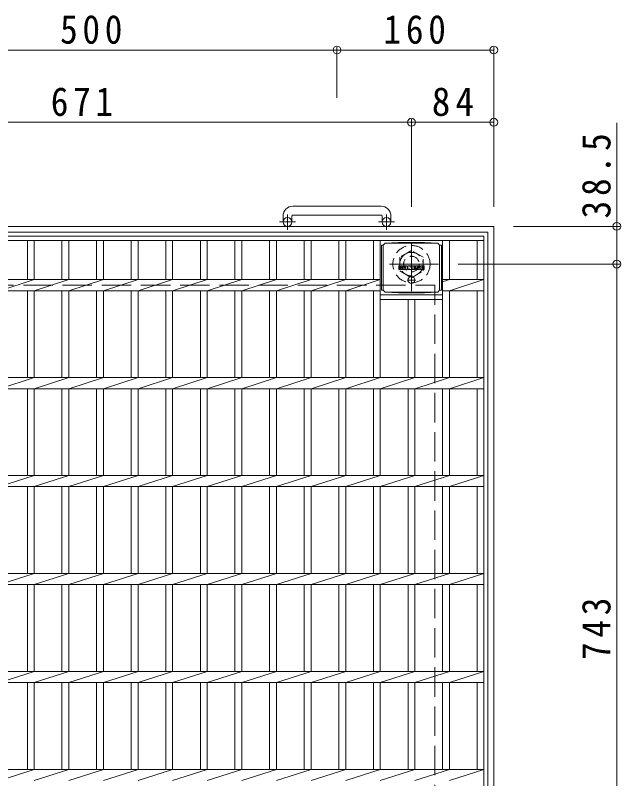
# Model space of a CAD drawing. Units: millimetres at full size, sheet at 1:10. Extents: x -1608 to 2324, y -1941 to 1699.
# Drawn here: x -992 to -374, y 920 to 1699 of the extents above; entities that cross this region are included whole.
import ezdxf

# ---------------------------------------------------------------- set-up
doc = ezdxf.new("R2010")
doc.units = ezdxf.units.MM
doc.header["$LTSCALE"] = 10
doc.header["$PDMODE"] = 32
doc.header["$PDSIZE"] = 8
for name, pattern in [('CHAIN1', [8, 5, -1, 1, -1]), ('DASHED1', [1.8, 1.2, -0.6]), ('DASHED3', [4, 3, -1])]:
    doc.linetypes.add(name, pattern=pattern)
for name, color, linetype, lineweight in [('C-1', 2, 'Continuous', 9), ('C-2', 3, 'Continuous', 9), ('C-4', 7, 'Continuous', 9), ('C-9', 2, 'Continuous', 9), ('C-F', 7, 'Continuous', 9)]:
    doc.layers.add(name, color=color, linetype=linetype, lineweight=lineweight)
doc.styles.add('ＭＳ ゴシック', font='')
doc.styles.get('ＭＳ ゴシック').set_extended_font_data('MS Gothic')

msp = doc.modelspace()

# ---------------------------------------------------------------- linework, layer by layer
at = {"layer": 'C-1'}
for p, q in [((-618.73, 1504.53), (-708.73, 1504.53)), ((-718.73, 1494.53), (-718.73, 1488.43)), ((-709.73, 1494.53), (-709.73, 1488.43)), ((-708.73, 1495.53), (-618.73, 1495.53)), ((-617.73, 1494.53), (-617.73, 1488.43)), ((-608.73, 1494.53), (-608.73, 1488.43)), ((-1323.73, 1483.93), (-503.73, 1483.93)), ((-503.73, 663.93), (-503.73, 1483.93)), ((-1317.73, 1477.93), (-509.73, 1477.93)), ((-509.73, 1477.93), (-509.73, 669.93))]:
    msp.add_line(p, q, dxfattribs=at)
at = {"layer": 'C-1', "linetype": 'CHAIN1'}
for p, q in [((-706.07, 1488.43), (-722.47, 1488.43)), ((-714.23, 1480.32), (-714.23, 1495.92)), ((-605.07, 1488.43), (-621.47, 1488.43)), ((-613.23, 1480.32), (-613.23, 1495.92)), ((-587.73, 1417.79), (-587.73, 1473.07)), ((-560.09, 1445.43), (-615.37, 1445.43))]:
    msp.add_line(p, q, dxfattribs=at)
at = {"layer": 'C-1', "linetype": 'DASHED3'}
for p in [(-1263.73, 1423.93), (-563.73, 723.93)]:
    msp.add_line(p, (-563.73, 1423.93), dxfattribs=at)
at = {"layer": 'C-1', "linetype": 'DASHED1'}
msp.add_lwpolyline([(-599.73, 1452.36), (-599.73, 1438.5), (-587.73, 1431.57), (-575.73, 1438.5), (-575.73, 1452.36), (-587.73, 1459.29)], close=True, dxfattribs=at)
at = {"layer": 'C-1'}
for centre in [(-714.23, 1488.43), (-613.23, 1488.43)]:
    msp.add_circle(centre, 4.5, dxfattribs=at)
at = {"layer": 'C-1', "linetype": 'DASHED1'}
for radius in [19, 12, 8]:
    msp.add_circle((-587.73, 1445.43), radius, dxfattribs=at)
at = {"layer": 'C-1'}
for centre, radius, start, end in [((-708.73, 1494.53), 10, 90, 180), ((-618.73, 1494.53), 10, 0, 90), ((-708.73, 1494.53), 1, 90, 180), ((-618.73, 1494.53), 1, 0, 90)]:
    msp.add_arc(centre, radius, start, end, dxfattribs=at)
at = {"layer": 'C-2'}
for p, q in [((-1313.73, 1473.93), (-513.73, 1473.93)), ((-513.73, 673.93), (-513.73, 1473.93)), ((-1313.73, 1469.43), (-513.73, 1469.43)), ((-979.63, 1429.58), (-979.63, 1469.43)), ((-972.63, 1429.58), (-972.63, 1469.43)), ((-944.33, 1429.58), (-944.33, 1469.43)), ((-937.33, 1429.58), (-937.33, 1469.43)), ((-909.03, 1429.58), (-909.03, 1469.43)), ((-902.03, 1429.58), (-902.03, 1469.43)), ((-873.73, 1429.58), (-873.73, 1469.43)), ((-866.73, 1429.58), (-866.73, 1469.43)), ((-838.43, 1429.58), (-838.43, 1469.43)), ((-831.43, 1429.58), (-831.43, 1469.43)), ((-803.13, 1429.58), (-803.13, 1469.43)), ((-796.13, 1429.58), (-796.13, 1469.43)), ((-767.83, 1429.58), (-767.83, 1469.43)), ((-760.83, 1429.58), (-760.83, 1469.43)), ((-732.43, 1429.58), (-732.43, 1469.43)), ((-725.43, 1429.58), (-725.43, 1469.43)), ((-697.13, 1429.58), (-697.13, 1469.43)), ((-690.13, 1429.58), (-690.13, 1469.43)), ((-661.83, 1429.58), (-661.83, 1469.43)), ((-654.83, 1429.58), (-654.83, 1469.43)), ((-626.53, 1429.58), (-626.53, 1469.43)), ((-619.53, 1329.58), (-619.53, 1469.43)), ((-555.93, 1329.58), (-555.93, 1469.43)), ((-548.93, 1429.58), (-548.93, 1469.43)), ((-520.73, 1429.58), (-520.73, 1469.43)), ((-1226.93, 1429.58), (-619.53, 1429.58)), ((-1007.93, 1418.28), (-972.63, 1429.58)), ((-972.63, 1418.28), (-937.33, 1429.58)), ((-937.33, 1418.28), (-902.03, 1429.58)), ((-902.03, 1418.28), (-866.73, 1429.58)), ((-866.73, 1418.28), (-831.43, 1429.58)), ((-831.43, 1418.28), (-796.13, 1429.58)), ((-796.13, 1418.28), (-760.83, 1429.58)), ((-760.83, 1418.28), (-725.43, 1429.58)), ((-725.43, 1418.28), (-690.13, 1429.58)), ((-690.13, 1418.28), (-654.83, 1429.58)), ((-654.83, 1418.28), (-619.53, 1429.58)), ((-555.93, 1427.34), (-548.93, 1429.58)), ((-555.93, 1429.58), (-513.73, 1429.58)), ((-548.93, 1418.28), (-513.73, 1429.58)), ((-1226.93, 1418.28), (-619.53, 1418.28)), ((-979.63, 1329.58), (-979.63, 1418.28)), ((-972.63, 1329.58), (-972.63, 1418.28)), ((-944.33, 1329.58), (-944.33, 1418.28)), ((-937.33, 1329.58), (-937.33, 1418.28)), ((-909.03, 1329.58), (-909.03, 1418.28)), ((-902.03, 1329.58), (-902.03, 1418.28)), ((-873.73, 1329.58), (-873.73, 1418.28)), ((-866.73, 1329.58), (-866.73, 1418.28)), ((-838.43, 1329.58), (-838.43, 1418.28)), ((-831.43, 1329.58), (-831.43, 1418.28)), ((-803.13, 1329.58), (-803.13, 1418.28)), ((-796.13, 1329.58), (-796.13, 1418.28)), ((-767.83, 1329.58), (-767.83, 1418.28)), ((-760.83, 1329.58), (-760.83, 1418.28)), ((-732.43, 1329.58), (-732.43, 1418.28)), ((-725.43, 1329.58), (-725.43, 1418.28)), ((-697.13, 1329.58), (-697.13, 1418.28)), ((-690.13, 1329.58), (-690.13, 1418.28)), ((-661.83, 1329.58), (-661.83, 1418.28)), ((-654.83, 1329.58), (-654.83, 1418.28)), ((-626.53, 1329.58), (-626.53, 1418.28)), ((-555.93, 1418.28), (-513.73, 1418.28)), ((-548.93, 1329.58), (-548.93, 1418.28)), ((-520.73, 1329.58), (-520.73, 1418.28)), ((-619.53, 1413.93), (-555.93, 1413.93)), ((-619.53, 1409.43), (-555.93, 1409.43)), ((-619.53, 1408.28), (-619.53, 1408.28)), ((-591.23, 1329.58), (-591.23, 1409.43)), ((-584.23, 1329.58), (-584.23, 1409.43)), ((-1313.73, 1329.58), (-513.73, 1329.58)), ((-1007.93, 1318.28), (-972.63, 1329.58)), ((-972.63, 1318.28), (-937.33, 1329.58)), ((-937.33, 1318.28), (-902.03, 1329.58)), ((-902.03, 1318.28), (-866.73, 1329.58)), ((-866.73, 1318.28), (-831.43, 1329.58)), ((-831.43, 1318.28), (-796.13, 1329.58)), ((-796.13, 1318.28), (-760.83, 1329.58)), ((-760.83, 1318.28), (-725.43, 1329.58)), ((-725.43, 1318.28), (-690.13, 1329.58)), ((-690.13, 1318.28), (-654.83, 1329.58)), ((-654.83, 1318.28), (-619.53, 1329.58)), ((-619.53, 1318.28), (-584.23, 1329.58)), ((-584.23, 1318.28), (-548.93, 1329.58)), ((-548.93, 1318.28), (-513.73, 1329.58)), ((-1313.73, 1318.28), (-513.73, 1318.28)), ((-979.63, 1229.58), (-979.63, 1318.28)), ((-972.63, 1229.58), (-972.63, 1318.28)), ((-944.33, 1229.58), (-944.33, 1318.28)), ((-937.33, 1229.58), (-937.33, 1318.28)), ((-909.03, 1229.58), (-909.03, 1318.28)), ((-902.03, 1229.58), (-902.03, 1318.28)), ((-873.73, 1229.58), (-873.73, 1318.28)), ((-866.73, 1229.58), (-866.73, 1318.28)), ((-838.43, 1229.58), (-838.43, 1318.28)), ((-831.43, 1229.58), (-831.43, 1318.28)), ((-803.13, 1229.58), (-803.13, 1318.28)), ((-796.13, 1229.58), (-796.13, 1318.28)), ((-767.83, 1229.58), (-767.83, 1318.28)), ((-760.83, 1229.58), (-760.83, 1318.28)), ((-732.43, 1229.58), (-732.43, 1318.28)), ((-725.43, 1229.58), (-725.43, 1318.28)), ((-697.13, 1229.58), (-697.13, 1318.28)), ((-690.13, 1229.58), (-690.13, 1318.28)), ((-661.83, 1229.58), (-661.83, 1318.28)), ((-654.83, 1229.58), (-654.83, 1318.28)), ((-626.53, 1229.58), (-626.53, 1318.28)), ((-619.53, 1229.58), (-619.53, 1318.28)), ((-591.23, 1229.58), (-591.23, 1318.28)), ((-584.23, 1229.58), (-584.23, 1318.28)), ((-555.93, 1229.58), (-555.93, 1318.28)), ((-548.93, 1229.58), (-548.93, 1318.28)), ((-520.73, 1229.58), (-520.73, 1318.28)), ((-1313.73, 1229.58), (-513.73, 1229.58)), ((-1007.93, 1218.28), (-972.63, 1229.58)), ((-972.63, 1218.28), (-937.33, 1229.58)), ((-937.33, 1218.28), (-902.03, 1229.58)), ((-902.03, 1218.28), (-866.73, 1229.58)), ((-866.73, 1218.28), (-831.43, 1229.58)), ((-831.43, 1218.28), (-796.13, 1229.58)), ((-796.13, 1218.28), (-760.83, 1229.58)), ((-760.83, 1218.28), (-725.43, 1229.58)), ((-725.43, 1218.28), (-690.13, 1229.58)), ((-690.13, 1218.28), (-654.83, 1229.58)), ((-654.83, 1218.28), (-619.53, 1229.58)), ((-619.53, 1218.28), (-584.23, 1229.58)), ((-584.23, 1218.28), (-548.93, 1229.58)), ((-548.93, 1218.28), (-513.73, 1229.58)), ((-1313.73, 1218.28), (-513.73, 1218.28)), ((-979.63, 1129.58), (-979.63, 1218.28)), ((-972.63, 1129.58), (-972.63, 1218.28)), ((-944.33, 1129.58), (-944.33, 1218.28)), ((-937.33, 1129.58), (-937.33, 1218.28)), ((-909.03, 1129.58), (-909.03, 1218.28)), ((-902.03, 1129.58), (-902.03, 1218.28)), ((-873.73, 1129.58), (-873.73, 1218.28)), ((-866.73, 1129.58), (-866.73, 1218.28)), ((-838.43, 1129.58), (-838.43, 1218.28)), ((-831.43, 1129.58), (-831.43, 1218.28)), ((-803.13, 1129.58), (-803.13, 1218.28)), ((-796.13, 1129.58), (-796.13, 1218.28)), ((-767.83, 1129.58), (-767.83, 1218.28)), ((-760.83, 1129.58), (-760.83, 1218.28)), ((-732.43, 1129.58), (-732.43, 1218.28)), ((-725.43, 1129.58), (-725.43, 1218.28)), ((-697.13, 1129.58), (-697.13, 1218.28)), ((-690.13, 1129.58), (-690.13, 1218.28)), ((-661.83, 1129.58), (-661.83, 1218.28)), ((-654.83, 1129.58), (-654.83, 1218.28)), ((-626.53, 1129.58), (-626.53, 1218.28)), ((-619.53, 1129.58), (-619.53, 1218.28)), ((-591.23, 1129.58), (-591.23, 1218.28)), ((-584.23, 1129.58), (-584.23, 1218.28)), ((-555.93, 1129.58), (-555.93, 1218.28)), ((-548.93, 1129.58), (-548.93, 1218.28)), ((-520.73, 1129.58), (-520.73, 1218.28)), ((-1313.73, 1129.58), (-513.73, 1129.58)), ((-1007.93, 1118.28), (-972.63, 1129.58)), ((-972.63, 1118.28), (-937.33, 1129.58)), ((-937.33, 1118.28), (-902.03, 1129.58)), ((-902.03, 1118.28), (-866.73, 1129.58)), ((-866.73, 1118.28), (-831.43, 1129.58)), ((-831.43, 1118.28), (-796.13, 1129.58)), ((-796.13, 1118.28), (-760.83, 1129.58)), ((-760.83, 1118.28), (-725.43, 1129.58)), ((-725.43, 1118.28), (-690.13, 1129.58)), ((-690.13, 1118.28), (-654.83, 1129.58)), ((-654.83, 1118.28), (-619.53, 1129.58)), ((-619.53, 1118.28), (-584.23, 1129.58)), ((-584.23, 1118.28), (-548.93, 1129.58)), ((-548.93, 1118.28), (-513.73, 1129.58)), ((-1313.73, 1118.28), (-513.73, 1118.28)), ((-979.63, 1029.58), (-979.63, 1118.28)), ((-972.63, 1029.58), (-972.63, 1118.28)), ((-944.33, 1029.58), (-944.33, 1118.28)), ((-937.33, 1029.58), (-937.33, 1118.28)), ((-909.03, 1029.58), (-909.03, 1118.28)), ((-902.03, 1029.58), (-902.03, 1118.28)), ((-873.73, 1029.58), (-873.73, 1118.28)), ((-866.73, 1029.58), (-866.73, 1118.28)), ((-838.43, 1029.58), (-838.43, 1118.28)), ((-831.43, 1029.58), (-831.43, 1118.28)), ((-803.13, 1029.58), (-803.13, 1118.28)), ((-796.13, 1029.58), (-796.13, 1118.28)), ((-767.83, 1029.58), (-767.83, 1118.28)), ((-760.83, 1029.58), (-760.83, 1118.28)), ((-732.43, 1029.58), (-732.43, 1118.28)), ((-725.43, 1029.58), (-725.43, 1118.28)), ((-697.13, 1029.58), (-697.13, 1118.28)), ((-690.13, 1029.58), (-690.13, 1118.28)), ((-661.83, 1029.58), (-661.83, 1118.28)), ((-654.83, 1029.58), (-654.83, 1118.28)), ((-626.53, 1029.58), (-626.53, 1118.28)), ((-619.53, 1029.58), (-619.53, 1118.28)), ((-591.23, 1029.58), (-591.23, 1118.28)), ((-584.23, 1029.58), (-584.23, 1118.28)), ((-555.93, 1029.58), (-555.93, 1118.28)), ((-548.93, 1029.58), (-548.93, 1118.28)), ((-520.73, 1029.58), (-520.73, 1118.28)), ((-1313.73, 1029.58), (-513.73, 1029.58)), ((-1007.93, 1018.28), (-972.63, 1029.58)), ((-972.63, 1018.28), (-937.33, 1029.58)), ((-937.33, 1018.28), (-902.03, 1029.58)), ((-902.03, 1018.28), (-866.73, 1029.58)), ((-866.73, 1018.28), (-831.43, 1029.58)), ((-831.43, 1018.28), (-796.13, 1029.58)), ((-796.13, 1018.28), (-760.83, 1029.58)), ((-760.83, 1018.28), (-725.43, 1029.58)), ((-725.43, 1018.28), (-690.13, 1029.58)), ((-690.13, 1018.28), (-654.83, 1029.58)), ((-654.83, 1018.28), (-619.53, 1029.58)), ((-619.53, 1018.28), (-584.23, 1029.58)), ((-584.23, 1018.28), (-548.93, 1029.58)), ((-548.93, 1018.28), (-513.73, 1029.58)), ((-1313.73, 1018.28), (-513.73, 1018.28)), ((-979.63, 929.58), (-979.63, 1018.28)), ((-972.63, 929.58), (-972.63, 1018.28)), ((-944.33, 929.58), (-944.33, 1018.28)), ((-937.33, 929.58), (-937.33, 1018.28)), ((-909.03, 929.58), (-909.03, 1018.28)), ((-902.03, 929.58), (-902.03, 1018.28)), ((-873.73, 929.58), (-873.73, 1018.28)), ((-866.73, 929.58), (-866.73, 1018.28)), ((-838.43, 929.58), (-838.43, 1018.28)), ((-831.43, 929.58), (-831.43, 1018.28)), ((-803.13, 929.58), (-803.13, 1018.28)), ((-796.13, 929.58), (-796.13, 1018.28)), ((-767.83, 929.58), (-767.83, 1018.28)), ((-760.83, 929.58), (-760.83, 1018.28)), ((-732.43, 929.58), (-732.43, 1018.28)), ((-725.43, 929.58), (-725.43, 1018.28)), ((-697.13, 929.58), (-697.13, 1018.28)), ((-690.13, 929.58), (-690.13, 1018.28)), ((-661.83, 929.58), (-661.83, 1018.28)), ((-654.83, 929.58), (-654.83, 1018.28)), ((-626.53, 929.58), (-626.53, 1018.28)), ((-619.53, 929.58), (-619.53, 1018.28)), ((-591.23, 929.58), (-591.23, 1018.28)), ((-584.23, 929.58), (-584.23, 1018.28)), ((-555.93, 929.58), (-555.93, 1018.28)), ((-548.93, 929.58), (-548.93, 1018.28)), ((-520.73, 929.58), (-520.73, 1018.28)), ((-1313.73, 929.58), (-513.73, 929.58)), ((-1007.93, 918.28), (-972.63, 929.58)), ((-972.63, 918.28), (-937.33, 929.58)), ((-937.33, 918.28), (-902.03, 929.58)), ((-902.03, 918.28), (-866.73, 929.58)), ((-866.73, 918.28), (-831.43, 929.58)), ((-831.43, 918.28), (-796.13, 929.58)), ((-796.13, 918.28), (-760.83, 929.58)), ((-760.83, 918.28), (-725.43, 929.58)), ((-725.43, 918.28), (-690.13, 929.58)), ((-690.13, 918.28), (-654.83, 929.58)), ((-654.83, 918.28), (-619.53, 929.58)), ((-619.53, 918.28), (-584.23, 929.58)), ((-584.23, 918.28), (-548.93, 929.58)), ((-548.93, 918.28), (-513.73, 929.58))]:
    msp.add_line(p, q, dxfattribs=at)
at = {"layer": 'C-4'}
for p, q in [((-1163.73, 1663.95), (-663.73, 1663.95)), ((-663.73, 1666.95), (-663.73, 1615.25)), ((-663.73, 1663.95), (-503.73, 1663.95)), ((-503.73, 1666.95), (-503.73, 1503.93)), ((-1258.73, 1590.23), (-587.73, 1590.23)), ((-587.73, 1593.23), (-587.73, 1503.93)), ((-587.73, 1590.23), (-503.73, 1590.23)), ((-378.22, 1589.75), (-378.22, 1445.43)), ((-375.22, 1483.93), (-483.73, 1483.93)), ((-375.22, 1445.43), (-540.09, 1445.43)), ((-378.22, 1445.43), (-378.22, 702.43))]:
    msp.add_line(p, q, dxfattribs=at)
for p in [(-663.73, 1663.95), (-503.73, 1663.95), (-587.73, 1590.23), (-503.73, 1590.23), (-378.22, 1483.93), (-378.22, 1445.43)]:
    msp.add_point(p, dxfattribs=at)
at = {"layer": 'C-9'}
for p, q in [((-616.48, 1464.7), (-614.48, 1466.7)), ((-614.48, 1466.7), (-601.02, 1467.38)), ((-614.48, 1466.7), (-560.98, 1466.7)), ((-574.44, 1467.38), (-601.02, 1467.38)), ((-560.98, 1466.7), (-574.44, 1467.38)), ((-558.98, 1464.7), (-560.98, 1466.7)), ((-616.48, 1464.66), (-618.28, 1464.66)), ((-618.28, 1464.66), (-618.28, 1418.74)), ((-616.48, 1418.7), (-616.48, 1464.7)), ((-558.98, 1418.7), (-558.98, 1464.7)), ((-558.98, 1464.66), (-557.18, 1464.66)), ((-557.18, 1464.66), (-557.18, 1418.74)), ((-616.48, 1418.74), (-618.28, 1418.74)), ((-616.48, 1418.7), (-614.48, 1416.7)), ((-558.98, 1418.7), (-560.98, 1416.7)), ((-558.98, 1418.74), (-557.18, 1418.74)), ((-614.48, 1416.7), (-601.02, 1416.02)), ((-614.48, 1416.7), (-560.98, 1416.7)), ((-574.44, 1416.02), (-601.02, 1416.02)), ((-560.98, 1416.7), (-574.44, 1416.02))]:
    msp.add_line(p, q, dxfattribs=at)
at = {"layer": 'C-9', "linetype": 'CHAIN1'}
for p, q in [((-583.37, 1429.2), (-592.09, 1429.2)), ((-587.73, 1432.89), (-587.73, 1425.51))]:
    msp.add_line(p, q, dxfattribs=at)
at = {"layer": 'C-9'}
msp.add_circle((-587.73, 1429.2), 3.5, dxfattribs=at)
at = {"layer": 'C-F'}
for p, q in [((-600.74, 1440.1), (-600.74, 1443.46)), ((-599.06, 1443.61), (-600.58, 1443.61)), ((-598.9, 1443.46), (-598.9, 1442.53)), ((-598.4, 1443.46), (-598.4, 1442.53)), ((-596.89, 1443.61), (-598.24, 1443.61)), ((-596.74, 1443.46), (-596.74, 1442.67)), ((-596.07, 1440.1), (-596.07, 1443.09)), ((-592.76, 1443.61), (-595.55, 1443.61)), ((-594.41, 1441.82), (-594.41, 1442.36)), ((-593.95, 1441.77), (-594.36, 1441.77)), ((-593.9, 1441.82), (-593.9, 1442.36)), ((-592.23, 1440.1), (-592.23, 1443.09)), ((-591.56, 1443.46), (-591.56, 1440.1)), ((-591.4, 1443.61), (-589.7, 1443.61)), ((-589.55, 1443.5), (-589.07, 1442.01)), ((-588.91, 1443.46), (-588.91, 1442.04)), ((-588.75, 1443.61), (-587.73, 1443.61)), ((-587.57, 1443.46), (-587.57, 1440.1)), ((-587.07, 1440.1), (-587.07, 1443.46)), ((-586.91, 1443.61), (-583.89, 1443.61)), ((-583.89, 1442.62), (-585.01, 1442.62)), ((-583.89, 1442.18), (-585.01, 1442.18)), ((-583.73, 1442.78), (-583.73, 1443.46)), ((-583.73, 1441.53), (-583.73, 1442.03)), ((-579.75, 1443.61), (-582.8, 1443.61)), ((-581.57, 1442.27), (-581.57, 1442.68)), ((-581.41, 1442.11), (-579.65, 1442.11)), ((-581.05, 1442.59), (-581.05, 1442.68)), ((-580.89, 1442.43), (-579.22, 1442.43)), ((-579.22, 1443.09), (-579.22, 1442.43)), ((-578.71, 1440.47), (-578.71, 1443.09)), ((-575.24, 1443.61), (-578.19, 1443.61)), ((-577.04, 1441.27), (-577.04, 1442.29)), ((-576.4, 1441.27), (-576.4, 1442.29)), ((-574.72, 1443.09), (-574.72, 1440.47)), ((-600.58, 1439.95), (-599.06, 1439.95)), ((-598.9, 1440.1), (-598.9, 1441.19)), ((-598.4, 1440.1), (-598.4, 1441.19)), ((-598.25, 1439.95), (-596.89, 1439.95)), ((-596.73, 1440.1), (-596.73, 1441.03)), ((-594.57, 1439.95), (-595.92, 1439.95)), ((-594.41, 1440.1), (-594.41, 1440.52)), ((-593.9, 1440.1), (-593.9, 1440.52)), ((-593.74, 1439.95), (-592.39, 1439.95)), ((-590.4, 1439.95), (-591.4, 1439.95)), ((-590.24, 1440.1), (-590.24, 1441.01)), ((-589.76, 1440.06), (-590.05, 1441.04)), ((-587.73, 1439.95), (-589.6, 1439.95)), ((-586.91, 1439.95), (-583.9, 1439.95)), ((-583.89, 1441.38), (-585.01, 1441.38)), ((-583.9, 1440.95), (-585.01, 1440.95)), ((-583.74, 1440.1), (-583.74, 1440.79)), ((-583.23, 1440.96), (-583.23, 1440.47)), ((-583.07, 1441.11), (-581.72, 1441.11)), ((-581.22, 1441.44), (-582.8, 1441.44)), ((-579.65, 1439.95), (-582.7, 1439.95)), ((-581.56, 1440.96), (-581.56, 1440.85)), ((-581.06, 1441.29), (-581.06, 1440.85)), ((-575.24, 1439.95), (-578.19, 1439.95))]:
    msp.add_line(p, q, dxfattribs=at)
for centre, radius, start, end in [((-600.58, 1443.46), 0.157, 90, 180), ((-599.06, 1443.46), 0.157, 0, 90), ((-598.65, 1442.53), 0.251, 180, 0), ((-598.24, 1443.46), 0.157, 90, 180), ((-597.82, 1441.86), 0.088, 97.33171, 266.57183), ((-598.12, 1444.19), 2.27, 277.33171, 299.42073), ((-597.92, 1440.13), 1.64, 53.71985, 86.57183), ((-597.26, 1442.67), 0.524, 299.42073, 0), ((-596.89, 1443.46), 0.157, 0, 90), ((-595.55, 1443.09), 0.524, 90, 180), ((-594.36, 1441.82), 0.052, 180, 270), ((-594.15, 1442.36), 0.255, 0, 180), ((-593.95, 1441.82), 0.052, 270, 0), ((-592.76, 1443.09), 0.524, 0, 90), ((-591.4, 1443.46), 0.157, 90, 180), ((-589.7, 1443.46), 0.157, 17.75635, 90), ((-588.99, 1442.04), 0.083, 197.75635, 0), ((-588.75, 1443.46), 0.157, 90, 180), ((-587.73, 1443.46), 0.157, 0, 90), ((-586.91, 1443.46), 0.157, 90, 180), ((-585.01, 1442.4), 0.22, 90, 270), ((-583.89, 1443.46), 0.157, 0, 90), ((-583.89, 1442.78), 0.157, 270, 0), ((-583.89, 1442.03), 0.157, 0, 90), ((-580.85, 1442.53), 2.38, 157.10112, 202.89888), ((-582.8, 1443.35), 0.262, 90, 157.10112), ((-582.8, 1441.71), 0.262, 202.89888, 270), ((-581.31, 1442.68), 0.259, 0, 180), ((-581.41, 1442.27), 0.157, 180, 270), ((-580.89, 1442.59), 0.157, 180, 270), ((-579.75, 1443.09), 0.524, 0, 90), ((-579.65, 1441.85), 0.262, 22.90802, 90), ((-581.6, 1441.03), 2.37, 337.09198, 22.90802), ((-578.19, 1443.09), 0.524, 90, 180), ((-576.72, 1442.29), 0.321, 0, 180), ((-575.24, 1443.09), 0.524, 0, 90), ((-600.58, 1440.1), 0.157, 180, 270), ((-599.06, 1440.1), 0.157, 270, 0), ((-598.65, 1441.19), 0.249, 0, 180), ((-598.25, 1440.1), 0.157, 180, 270), ((-597.26, 1441.03), 0.524, 0, 53.71985), ((-596.89, 1440.1), 0.157, 270, 0), ((-595.92, 1440.1), 0.157, 180, 270), ((-594.57, 1440.1), 0.157, 270, 0), ((-594.15, 1440.52), 0.255, 0, 180), ((-593.74, 1440.1), 0.157, 180, 270), ((-592.39, 1440.1), 0.157, 270, 0), ((-591.4, 1440.1), 0.157, 180, 270), ((-590.4, 1440.1), 0.157, 270, 0), ((-590.14, 1441.01), 0.101, 16.48875, 180), ((-589.6, 1440.1), 0.157, 196.48875, 270), ((-587.73, 1440.1), 0.157, 270, 0), ((-586.91, 1440.1), 0.157, 180, 270), ((-585.01, 1441.16), 0.214, 90, 270), ((-583.9, 1440.79), 0.157, 0, 90), ((-583.9, 1440.1), 0.157, 270, 0), ((-583.89, 1441.53), 0.157, 270, 0), ((-583.07, 1440.96), 0.157, 90, 180), ((-582.7, 1440.47), 0.524, 180, 270), ((-581.72, 1440.96), 0.157, 0, 90), ((-581.31, 1440.85), 0.25, 180, 0), ((-581.22, 1441.29), 0.157, 0, 90), ((-579.65, 1440.21), 0.262, 270, 337.09198), ((-578.19, 1440.47), 0.524, 180, 270), ((-576.72, 1441.27), 0.321, 180, 0), ((-575.24, 1440.47), 0.524, 270, 0)]:
    msp.add_arc(centre, radius, start, end, dxfattribs=at)

# ---------------------------------------------------------------- texts
at = {"layer": 'C-4', "color": 2, "char_height": 29.33, "attachment_point": 7, "style": 'ＭＳ ゴシック'}
for s, insert in [('\\T1.27;\\W0.9;500', (-946.23, 1669.95)), ('\\T1.27;\\W0.9;160', (-616.23, 1669.95)), ('\\T1.27;\\W0.9;671', (-955.73, 1596.23)), ('\\T1.27;\\W0.95;84', (-566.98, 1596.23))]:
    msp.add_mtext(s, dxfattribs=dict(at, insert=insert))
at = {"layer": 'C-4', "color": 2, "char_height": 29.33, "attachment_point": 7, "rotation": 90, "style": 'ＭＳ ゴシック'}
for s, insert in [('\\T1.28;\\W0.9;38.5', (-384.22, 1492.01)), ('\\T1.27;\\W0.9;743', (-384.22, 1041.43))]:
    msp.add_mtext(s, dxfattribs=dict(at, insert=insert))

doc.saveas('drawing.dxf')
